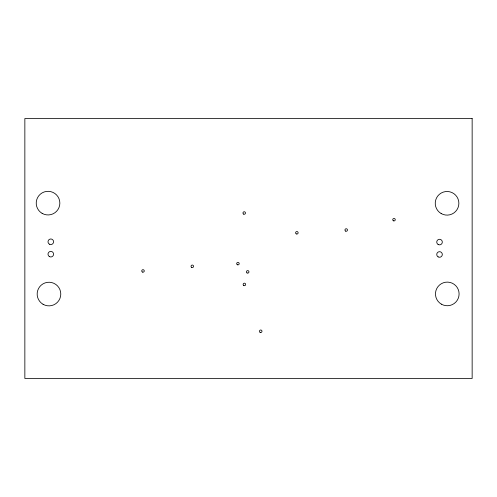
<?xml version="1.0" encoding="UTF-8"?>
<svg xmlns="http://www.w3.org/2000/svg" width="497" height="497" viewBox="0 0 497 497"><rect width="100%" height="100%" fill="white"/><g stroke="black" fill="none" stroke-linecap="round" stroke-linejoin="round"><path stroke-width="0.75" d="M472.15 118.534L24.85 118.534L24.85 378.466L472.15 378.466L472.15 118.534M393.369 220.792A1.261 1.261 0 0 0 395.258 219.705A1.261 1.261 0 0 0 393.369 218.612A1.261 1.261 0 0 0 393.369 220.792M243.772 285.526A1.261 1.261 0 0 0 245.661 284.433A1.261 1.261 0 0 0 243.772 283.346A1.261 1.261 0 0 0 243.772 285.526M142.372 272.033A1.261 1.261 0 0 0 144.26 270.946A1.261 1.261 0 0 0 142.372 269.852A1.261 1.261 0 0 0 142.372 272.033M243.592 214.101A1.261 1.261 0 0 0 245.481 213.014A1.261 1.261 0 0 0 243.592 211.921A1.261 1.261 0 0 0 243.592 214.101M296.243 233.894A1.261 1.261 0 0 0 298.132 232.801A1.261 1.261 0 0 0 296.243 231.714A1.261 1.261 0 0 0 296.243 233.894M191.662 267.398A1.261 1.261 0 0 0 193.55 266.305A1.261 1.261 0 0 0 191.662 265.218A1.261 1.261 0 0 0 191.662 267.398M237.311 264.739A1.261 1.261 0 0 0 239.194 263.652A1.261 1.261 0 0 0 237.311 262.559A1.261 1.261 0 0 0 237.311 264.739M441.15 213.536A11.816 11.816 0 0 0 458.874 203.304A11.816 11.816 0 0 0 441.15 193.072A11.816 11.816 0 0 0 441.15 213.536M247.065 272.959A1.261 1.261 0 0 0 248.954 271.871A1.261 1.261 0 0 0 247.065 270.778A1.261 1.261 0 0 0 247.065 272.959M345.583 231.099A1.261 1.261 0 0 0 347.471 230.012A1.261 1.261 0 0 0 345.583 228.918A1.261 1.261 0 0 0 345.583 231.099M260.099 332.344A1.261 1.261 0 0 0 261.987 331.257A1.261 1.261 0 0 0 260.099 330.163A1.261 1.261 0 0 0 260.099 332.344M42.127 213.362A11.816 11.816 0 0 0 59.851 203.13A11.816 11.816 0 0 0 42.127 192.898A11.816 11.816 0 0 0 42.127 213.362M43.065 304.288A11.816 11.816 0 0 0 60.783 294.056A11.816 11.816 0 0 0 43.065 283.824A11.816 11.816 0 0 0 43.065 304.288M441.373 304.158A11.816 11.816 0 0 0 459.098 293.926A11.816 11.816 0 0 0 441.373 283.694A11.816 11.816 0 0 0 441.373 304.158M49.402 256.595A2.789 2.789 0 0 0 53.589 254.172A2.789 2.789 0 0 0 49.402 251.755A2.789 2.789 0 0 0 49.402 256.595M49.402 244.189A2.789 2.789 0 0 0 53.589 241.772A2.789 2.789 0 0 0 49.402 239.355A2.789 2.789 0 0 0 49.402 244.189M438.137 256.887A2.789 2.789 0 0 0 442.324 254.47A2.789 2.789 0 0 0 438.137 252.054A2.789 2.789 0 0 0 438.137 256.887M438.137 244.487A2.789 2.789 0 0 0 442.324 242.07A2.789 2.789 0 0 0 438.137 239.653A2.789 2.789 0 0 0 438.137 244.487"/></g></svg>
